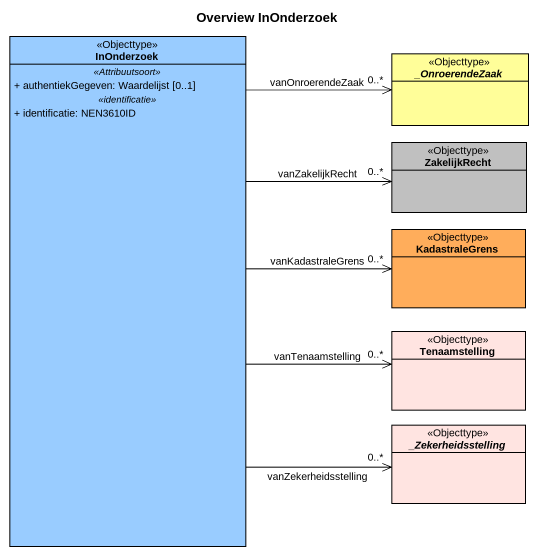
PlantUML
@startuml
title Overview InOnderzoek
hide circle
hide empty members
skinparam classAttributeIconSize 0
class InOnderzoek <<Objecttype>> #99CCFF {
  .. <<Attribuutsoort>> ..
  + authentiekGegeven: Waardelijst [0..1]
  .. <<identificatie>> ..
  + identificatie: NEN3610ID
}
abstract class "_OnroerendeZaak" as OnroerendeZaak <<Objecttype>> #FFFE99
class ZakelijkRecht <<Objecttype>> #C0C0C0
class KadastraleGrens <<Objecttype>> #FFAD5B
class Tenaamstelling <<Objecttype>> #FFE4E1
abstract class "_Zekerheidsstelling" as Zekerheidsstelling <<Objecttype>> #FFE4E1
InOnderzoek -up-> "0..*" OnroerendeZaak : vanOnroerendeZaak
InOnderzoek -right-> "0..*" ZakelijkRecht : vanZakelijkRecht
InOnderzoek -right-> "0..*" KadastraleGrens : vanKadastraleGrens
InOnderzoek -right-> "0..*" Tenaamstelling : vanTenaamstelling
InOnderzoek -right-> "0..*" Zekerheidsstelling : vanZekerheidsstelling
@enduml
